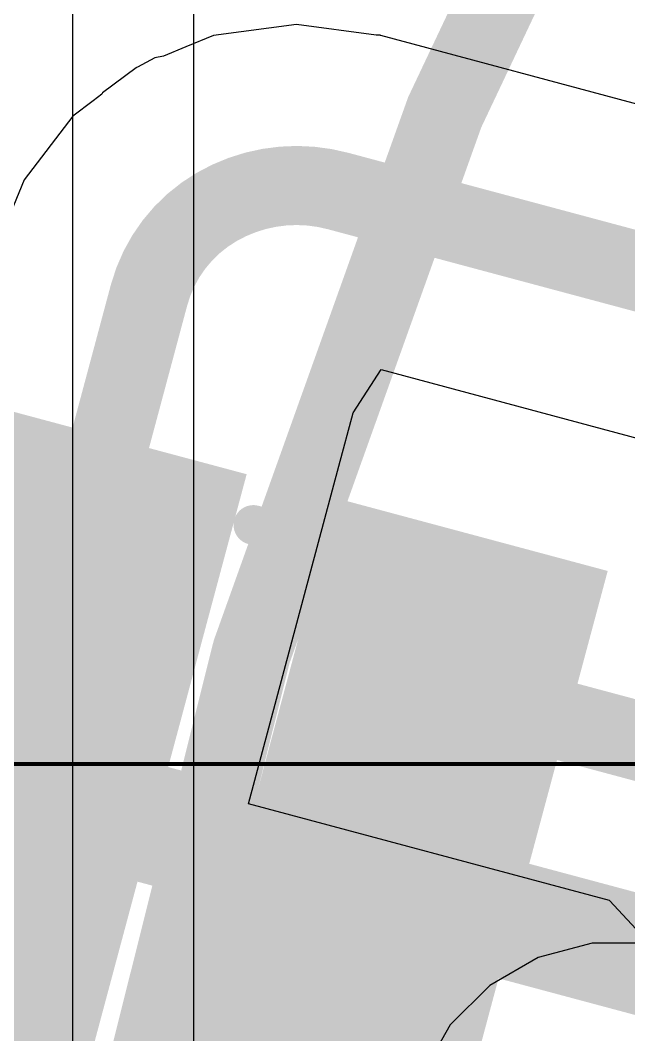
# Model space of a CAD drawing. Header units: inches. Extents: x -0.7 to 8.56, y -0.56 to 6.25.
# Drawn here: x 0.6742 to 0.7511, y 0.9323 to 1.0605 of the extents above; entities that cross this region are included whole.
import ezdxf

# ---------------------------------------------------------------- set-up
doc = ezdxf.new("R2010")
doc.units = ezdxf.units.IN
doc.header["$MEASUREMENT"] = 0
for name, color, linetype in [('Bottom Layer', 5, 'Continuous'), ('Dimension', 6, 'Continuous'), ('Fabrication', 76, 'Continuous'), ('Top Layer', 1, 'Continuous'), ('Top Overlay', 2, 'Continuous'), ('Top Paste', 8, 'Continuous'), ('Top Solder', 216, 'Continuous')]:
    doc.layers.add(name, color=color, linetype=linetype)

# ---------------------------------------------------------------- blocks, each defined once
blk = doc.blocks.new('SK6812_EC20_8')
at = {"layer": 'Top Layer'}
for points in [[(-0.04133855, 0.03740165), (-0.00984245, 0.03740165), (-0.00984245, 0.00984255), (-0.04133855, 0.00984255)], [(0.00984255, 0.03740165), (0.04133865, 0.03740165), (0.04133865, 0.00984255), (0.00984255, 0.00984255)], [(-0.04133855, -0.00984245), (-0.00984245, -0.00984245), (-0.00984245, -0.03740155), (-0.04133855, -0.03740155)], [(0.00984255, -0.00984245), (0.04133865, -0.00984245), (0.04133865, -0.03740155), (0.00984255, -0.03740155)]]:
    blk.add_hatch(color=1, dxfattribs=at).paths.add_polyline_path(points)
at = {"layer": 'Top Paste'}
for points in [[(-0.04133855, 0.03740165), (-0.00984245, 0.03740165), (-0.00984245, 0.00984255), (-0.04133855, 0.00984255)], [(0.00984255, 0.03740165), (0.04133865, 0.03740165), (0.04133865, 0.00984255), (0.00984255, 0.00984255)], [(-0.04133855, -0.00984245), (-0.00984245, -0.00984245), (-0.00984245, -0.03740155), (-0.04133855, -0.03740155)], [(0.00984255, -0.00984245), (0.04133865, -0.00984245), (0.04133865, -0.03740155), (0.00984255, -0.03740155)]]:
    blk.add_hatch(color=8, dxfattribs=at).paths.add_polyline_path(points)
at = {"layer": 'Top Solder'}
for points in [[(-0.04533855, 0.04140165), (-0.00584245, 0.04140165), (-0.00584245, 0.00584255), (-0.04533855, 0.00584255)], [(0.00584255, 0.04140165), (0.04533865, 0.04140165), (0.04533865, 0.00584255), (0.00584255, 0.00584255)], [(-0.04533855, -0.00584245), (-0.00584245, -0.00584245), (-0.00584245, -0.04140155), (-0.04533855, -0.04140155)], [(0.00584255, -0.00584245), (0.04533865, -0.00584245), (0.04533865, -0.04140155), (0.00584255, -0.04140155)]]:
    blk.add_hatch(color=216, dxfattribs=at).paths.add_polyline_path(points)
at = {"layer": 'Top Overlay'}
for points in [[(0.003, 0.0393701, 0.005, 0.005, 0), (-0.0033701, 0.0393701, 0.005, 0.005, 0)], [(-0.0393698, -0.0033701, 0.005, 0.005, 0), (-0.03937, 0.003, 0.005, 0.005, 0)], [(0.0393701, -0.0033701, 0.005, 0.005, 0), (0.03937, 0.003, 0.005, 0.005, 0)], [(0.048, -0.024, 0.005, 0.005, 0), (0.053, -0.019, 0.005, 0.005, 0)], [(0.053, -0.029, 0.005, 0.005, 0), (0.053, -0.019, 0.005, 0.005, 0)], [(0.053, -0.029, 0.005, 0.005, 0), (0.048, -0.024, 0.005, 0.005, 0)], [(0.003, -0.03937, 0.005, 0.005, 0), (-0.0033701, -0.0393701, 0.005, 0.005, 0)]]:
    blk.add_lwpolyline(points, format="xyseb", dxfattribs=at)
for points in [[(-0.0046201, 0.0393701, 0.0025, 0.0025, 1), (-0.0021201, 0.0393701, 0.0025, 0.0025, 1)], [(0.00175, 0.0393701, 0.0025, 0.0025, 1), (0.00425, 0.0393701, 0.0025, 0.0025, 1)], [(-0.04062, 0.003, 0.0025, 0.0025, 1), (-0.03812, 0.003, 0.0025, 0.0025, 1)], [(0.03812, 0.003, 0.0025, 0.0025, 1), (0.04062, 0.003, 0.0025, 0.0025, 1)], [(-0.0406198, -0.0033701, 0.0025, 0.0025, 1), (-0.0381198, -0.0033701, 0.0025, 0.0025, 1)], [(0.0381201, -0.0033701, 0.0025, 0.0025, 1), (0.0406201, -0.0033701, 0.0025, 0.0025, 1)], [(0.05175, -0.019, 0.0025, 0.0025, 1), (0.05425, -0.019, 0.0025, 0.0025, 1)], [(0.05175, -0.019, 0.0025, 0.0025, 1), (0.05425, -0.019, 0.0025, 0.0025, 1)], [(0.04675, -0.024, 0.0025, 0.0025, 1), (0.04925, -0.024, 0.0025, 0.0025, 1)], [(0.04675, -0.024, 0.0025, 0.0025, 1), (0.04925, -0.024, 0.0025, 0.0025, 1)], [(0.05175, -0.029, 0.0025, 0.0025, 1), (0.05425, -0.029, 0.0025, 0.0025, 1)], [(0.05175, -0.029, 0.0025, 0.0025, 1), (0.05425, -0.029, 0.0025, 0.0025, 1)], [(-0.0046201, -0.0393701, 0.0025, 0.0025, 1), (-0.0021201, -0.0393701, 0.0025, 0.0025, 1)], [(0.00175, -0.03937, 0.0025, 0.0025, 1), (0.00425, -0.03937, 0.0025, 0.0025, 1)]]:
    blk.add_lwpolyline(points, format="xyseb", close=True, dxfattribs=at)

msp = doc.modelspace()

# ---------------------------------------------------------------- linework, layer by layer
at = {"layer": 'Bottom Layer'}
for p, q in [((0.6808568, 0.722818), (0.6808562, 1.1099417)), ((0.6961505, 0.8821695), (0.6961501, 1.1099402)), ((0.7464865, 0.9438857), (0.7396675, 0.9420586)), ((0.7535459, 0.9438857), (0.7464865, 0.9438857)), ((0.7396675, 0.9420586), (0.7335538, 0.9385289)), ((0.7335538, 0.9385289), (0.728562, 0.9335371)), ((0.728562, 0.9335371), (0.7250323, 0.9274234))]:
    msp.add_line(p, q, dxfattribs=at)
at = {"layer": 'Dimension'}
for points in [[(2.2956693, 0.7664173, 0.01, 0.01, 1), (0.5240157, 0.7664173, 0.01, 0.01, 1)], [(2.1480447, 0.7664144, 0.01, 0.01, 1), (0.6716667, 0.7664144, 0.01, 0.01, 1)]]:
    msp.add_lwpolyline(points, format="xyseb", close=True, dxfattribs=at)
msp.add_lwpolyline([(0.4843551, 1.0142529, 0.015, 0.015, 0), (2.4081779, 0.4987664, 0.015, 0.015, 0)], format="xyseb", dxfattribs=at)
at = {"layer": 'Fabrication'}
for points in [[(2.0942342, 1.2335698, 0.0005, 0.0005, -1.167099627659095), (0.6171295, 0.5349223, 0.0005, 0.0005, 0)], [(2.0942342, 1.2335698, 0.0005, 0.0005, -1.167099627659095), (0.6171295, 0.5349223, 0.0005, 0.0005, 0)], [(2.0942342, 1.2335698, 0.0005, 0.0005, -1.167099627659095), (0.6171295, 0.5349223, 0.0005, 0.0005, 0)], [(2.0942342, 1.2335698, 0.0005, 0.0005, -1.167099627659095), (0.6171295, 0.5349223, 0.0005, 0.0005, 0)], [(0.6171388, 1.004447, 0.0005, 0.0005, -0.07699280815844638), (0.7253226, 1.2332847, 0.0005, 0.0005, 0)], [(0.6171388, 1.004447, 0.0005, 0.0005, -0.07699280815844638), (0.7253226, 1.2332847, 0.0005, 0.0005, 0)], [(0.6171388, 1.004447, 0.0005, 0.0005, -0.07699280815844638), (0.7253226, 1.2332847, 0.0005, 0.0005, 0)], [(0.6171388, 1.004447, 0.0005, 0.0005, -0.07699280815844638), (0.7253226, 1.2332847, 0.0005, 0.0005, 0)], [(2.1461081, 1.2259171, 0.0005, 0.0005, -1.205705075990638), (0.5581672, 0.6122038, 0.0005, 0.0005, 0)], [(2.1461081, 1.2259171, 0.0005, 0.0005, -1.205705075990638), (0.5581672, 0.6122038, 0.0005, 0.0005, 0)], [(0.6454508, 0.9665345, 0.0005, 0.0005, 0), (0.8326022, 0.9665345, 0.0005, 0.0005, 0)], [(0.6454508, 0.9665345, 0.0005, 0.0005, 0), (0.8326022, 0.9665345, 0.0005, 0.0005, 0)], [(0.6454508, 0.9665345, 0.0005, 0.0005, 0), (0.8326022, 0.9665345, 0.0005, 0.0005, 0)], [(0.6454508, 0.9665345, 0.0005, 0.0005, 0), (0.8326022, 0.9665345, 0.0005, 0.0005, 0)]]:
    msp.add_lwpolyline(points, format="xyseb", dxfattribs=at)
at = {"layer": 'Top Layer'}
for p, q in [((0.7091214, 1.0599956), (0.6986481, 1.0586168)), ((0.7192062, 1.058668), (0.7091214, 1.0599956)), ((0.6986481, 1.0586168), (0.6951227, 1.0571565)), ((0.7196976, 1.058636), (0.7192062, 1.058668)), ((0.7197537, 1.058621), (0.7196976, 1.058636)), ((0.7197587, 1.0586186), (0.7197537, 1.058621)), ((0.7197641, 1.0586182), (0.7197587, 1.0586186)), ((0.7997298, 1.0371918), (0.7197641, 1.0586182)), ((0.6951227, 1.0571565), (0.6923095, 1.0559916)), ((0.6912284, 1.0557768), (0.6890155, 1.0546269)), ((0.6923095, 1.0559916), (0.6912284, 1.0557768)), ((0.688837, 1.0545163), (0.6846128, 1.0513561)), ((0.6888884, 1.0545745), (0.6888333, 1.0545322)), ((0.6888333, 1.0545322), (0.6888335, 1.0545319)), ((0.6888335, 1.0545319), (0.688837, 1.0545163)), ((0.6890155, 1.0546269), (0.6888884, 1.0545745)), ((0.683434, 1.0503704), (0.6808702, 1.0484031)), ((0.6845019, 1.05119), (0.683434, 1.0503704)), ((0.6846128, 1.0513561), (0.6845019, 1.05119)), ((0.6808702, 1.0484031), (0.6747109, 1.0403762)), ((0.6747109, 1.0403762), (0.6711792, 1.0318499)), ((0.7162967, 1.0109278), (0.7198099, 1.0163837)), ((0.7198099, 1.0163837), (0.7843322, 0.9990952)), ((0.7144848, 1.0041662), (0.7162967, 1.0109278)), ((0.70305, 0.9614907), (0.7144848, 1.0041662)), ((0.748684, 0.9492631), (0.70305, 0.9614907)), ((0.7486842, 0.9492633), (0.748684, 0.9492631)), ((0.7486843, 0.9492631), (0.7486842, 0.9492633)), ((0.7531515, 0.9444612), (0.7486843, 0.9492631))]:
    msp.add_line(p, q, dxfattribs=at)
for points in [[(0.5608119, 0.5171199, 0.08, 0.08, -0.2676026834910096), (0.7658424, 1.3778722, 0.08, 0.08, 0)], [(0.6990321, 1.0369368, 0.01, 0.01, -0.200713527010229), (0.7144304, 1.0389363, 0.01, 0.01, 0)], [(0.7144303, 1.0389362, 0.01, 0.01, 0), (0.7144864, 1.0389212, 0.01, 0.01, 0)], [(0.7144864, 1.0389212, 0.01, 0.01, 0), (0.7944521, 1.0174948, 0.01, 0.01, 0)], [(0.6904768, 1.0257626, 0.01, 0.01, -0.1984661258569604), (0.6990321, 1.0369369, 0.01, 0.01, 0)], [(0.6805396, 0.9886762, 0.01, 0.01, 0), (0.6904769, 1.0257625, 0.01, 0.01, 0)], [(0.7261739, 0.9764486, 0.01, 0.01, 0), (0.7632605, 0.9665111, 0.01, 0.01, 0)], [(0.6213474, 0.9515503, 0.02, 0.02, 0), (0.667293, 0.9392391, 0.02, 0.02, 0)]]:
    msp.add_lwpolyline(points, format="xyseb", dxfattribs=at)
for points in [[(0.7119303, 1.0389362, 0.005, 0.005, 1), (0.7169303, 1.0389362, 0.005, 0.005, 1)], [(0.7119304, 1.0389363, 0.005, 0.005, 1), (0.7169304, 1.0389363, 0.005, 0.005, 1)], [(0.7119864, 1.0389212, 0.005, 0.005, 1), (0.7169864, 1.0389212, 0.005, 0.005, 1)], [(0.7119864, 1.0389212, 0.005, 0.005, 1), (0.7169864, 1.0389212, 0.005, 0.005, 1)], [(0.6965321, 1.0369369, 0.005, 0.005, 1), (0.7015321, 1.0369369, 0.005, 0.005, 1)], [(0.6965321, 1.0369368, 0.005, 0.005, 1), (0.7015321, 1.0369368, 0.005, 0.005, 1)], [(0.6879768, 1.0257626, 0.005, 0.005, 1), (0.6929768, 1.0257626, 0.005, 0.005, 1)], [(0.6879769, 1.0257625, 0.005, 0.005, 1), (0.6929769, 1.0257625, 0.005, 0.005, 1)], [(0.6780396, 0.9886762, 0.005, 0.005, 1), (0.6830396, 0.9886762, 0.005, 0.005, 1)], [(0.7236739, 0.9764486, 0.005, 0.005, 1), (0.7286739, 0.9764486, 0.005, 0.005, 1)], [(0.662293, 0.9392391, 0.01, 0.01, 1), (0.672293, 0.9392391, 0.01, 0.01, 1)]]:
    msp.add_lwpolyline(points, format="xyseb", close=True, dxfattribs=at)

# ---------------------------------------------------------------- block references
at = {"rotation": 255}
msp.add_blockref('SK6812_EC20_8', (0.6967334, 0.9578439), dxfattribs=at)

doc.saveas('drawing.dxf')
